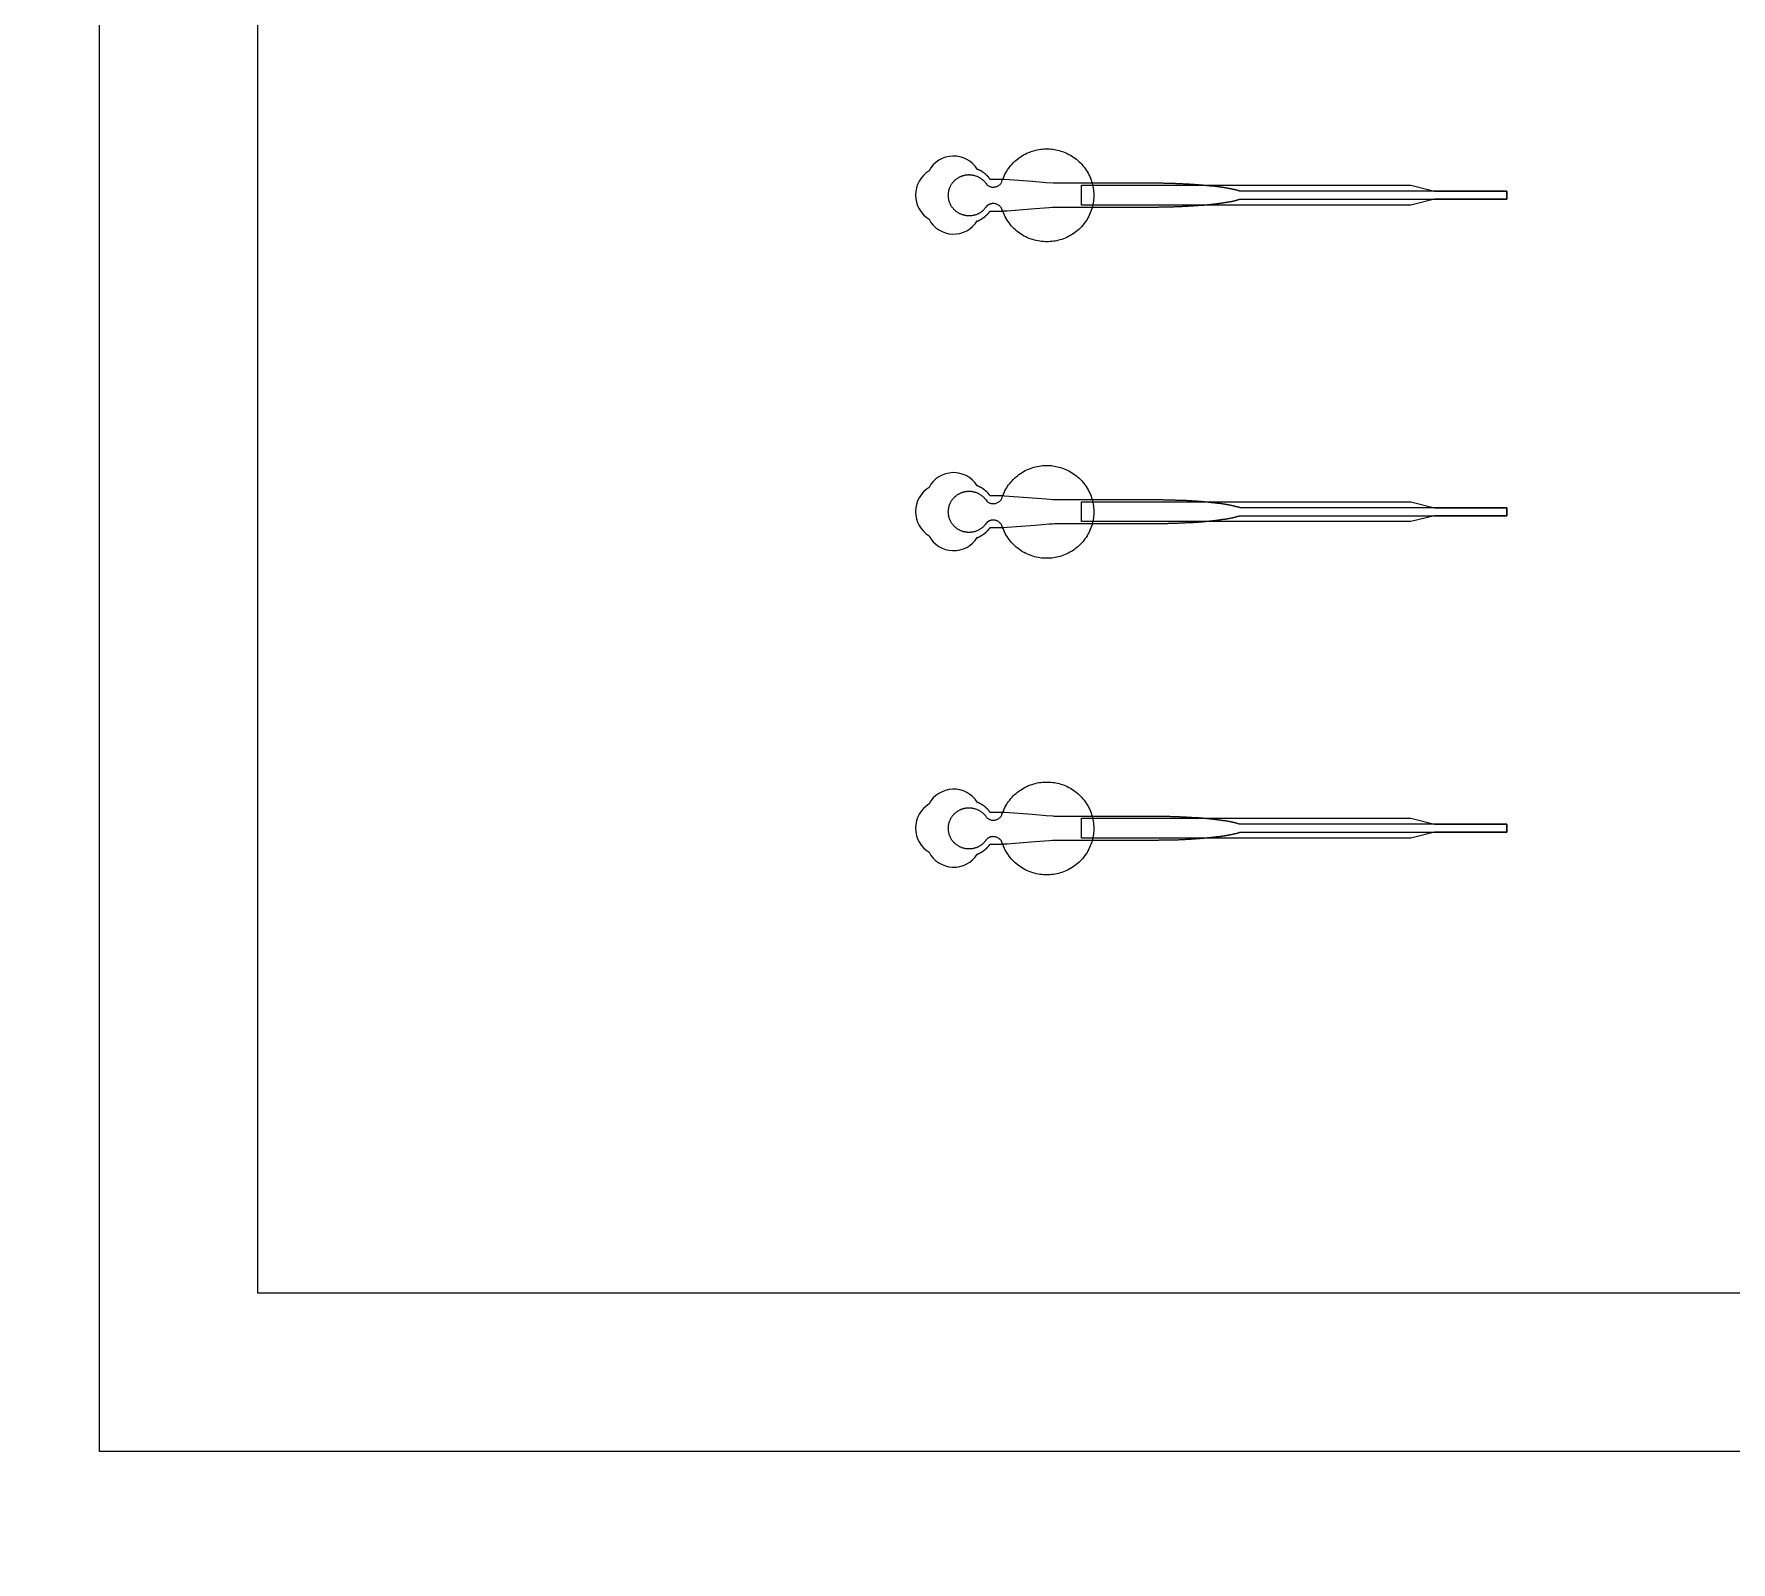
# Model space of a CAD drawing. Header units: inches. Extents: x -52997 to 52003, y -52254 to 52746.
# Drawn here: x -32963 to -22241, y -20643 to -10988 of the extents above; entities that cross this region are included whole.
import ezdxf

# ---------------------------------------------------------------- set-up
doc = ezdxf.new("R2010")
doc.units = ezdxf.units.IN
doc.header["$MEASUREMENT"] = 0
doc.layers.add('1', color=1, linetype='Continuous')
doc.layers.add('2', color=140, linetype='Continuous', lineweight=0)
doc.layers.add('3', color=90, linetype='Continuous', lineweight=0)

msp = doc.modelspace()

# ---------------------------------------------------------------- linework, layer by layer
at = {"layer": '1'}
for points in [[(-16283, -47486), (0, -47486), (16283, -47486, 5.999107)], [(-16250, -47286), (0, -47286), (16250, -47286, 5.986812)], [(-13686, -45486), (0, -45486), (13686, -45486, 6.794322)]]:
    msp.add_lwpolyline(points, format="xyb", close=True, dxfattribs=at)
msp.add_circle((-497, 246), 52500, dxfattribs=at)
for points in [[(-26946, -12079), (-26924, -12055), (-26892, -12061), (-26860, -12066), (-26847, -12095), (-26771, -12336), (-26519, -12298), (-26267, -12260), (-26267, -12008), (-26267, -11756), (-26519, -11718), (-26771, -11680), (-26847, -11921), (-26860, -11950), (-26891, -11955), (-26922, -11961), (-26944, -11939), (-26996, -11856), (-27090, -11882), (-27184, -11908), (-27186, -12006), (-27187, -12104), (-27093, -12132), (-26999, -12161), (-26946, -12079)], [(-26946, -14079), (-26924, -14055), (-26892, -14061), (-26860, -14066), (-26847, -14095), (-26771, -14336), (-26519, -14298), (-26267, -14260), (-26267, -14008), (-26267, -13756), (-26519, -13718), (-26771, -13680), (-26847, -13921), (-26860, -13950), (-26891, -13955), (-26922, -13961), (-26944, -13939), (-26996, -13856), (-27090, -13882), (-27184, -13908), (-27186, -14006), (-27187, -14104), (-27093, -14132), (-26999, -14161), (-26946, -14079)], [(-26946, -16079), (-26924, -16055), (-26892, -16061), (-26860, -16066), (-26847, -16095), (-26771, -16336), (-26519, -16298), (-26267, -16260), (-26267, -16008), (-26267, -15756), (-26519, -15718), (-26771, -15680), (-26847, -15921), (-26860, -15950), (-26891, -15955), (-26922, -15961), (-26944, -15939), (-26996, -15856), (-27090, -15882), (-27184, -15908), (-27186, -16006), (-27187, -16104), (-27093, -16132), (-26999, -16161), (-26946, -16079)]]:
    msp.add_rational_spline(points, [1, 0.884783429184, 1, 0.884783429184, 1, 0.758252289935, 1, 0.758252289935, 1, 0.758252289935, 1, 0.758252289935, 1, 0.888941908896, 1, 0.888941908896, 1, 0.79946124759, 1, 0.79946124759, 1, 0.79946124759, 1, 0.79946124759, 1], degree=2, knots=[0, 0, 0, 0.969535, 0.969535, 1.939069, 1.939069, 3.359405, 3.359405, 4.779741, 4.779741, 6.200078, 6.200078, 7.620414, 7.620414, 8.571947, 8.571947, 9.52348, 9.52348, 10.812277, 10.812277, 12.101074, 12.101074, 13.389871, 13.389871, 14.678668, 14.678668, 14.678668], dxfattribs=at)
at = {"layer": '2'}
for points in [[(-16283, -47486), (0, -47486), (16283, -47486, 5.999107)], [(-16250, -47286), (0, -47286), (16250, -47286, 5.986812)], [(-13686, -45486), (0, -45486), (13686, -45486, 6.794322)], [(-27003, -12170), (-27003, -12170), (-27002, -12170), (-27001, -12170), (-27000, -12169), (-26999, -12169), (-26999, -12169), (-26998, -12168), (-26997, -12168), (-26996, -12168), (-26995, -12167), (-26994, -12167), (-26993, -12166), (-26993, -12166), (-26992, -12166), (-26991, -12165), (-26990, -12165), (-26989, -12164), (-26988, -12164), (-26987, -12164), (-26987, -12163), (-26986, -12163), (-26985, -12162), (-26984, -12162), (-26983, -12161), (-26982, -12161), (-26981, -12160), (-26981, -12160), (-26980, -12159), (-26979, -12159), (-26978, -12158), (-26977, -12158), (-26976, -12157), (-26975, -12157), (-26975, -12156), (-26974, -12156), (-26973, -12155), (-26972, -12155), (-26971, -12154), (-26970, -12154), (-26970, -12153), (-26969, -12153), (-26968, -12152), (-26967, -12151), (-26966, -12151), (-26965, -12150), (-26965, -12150), (-26964, -12149), (-26963, -12149), (-26962, -12148), (-26961, -12147), (-26960, -12147), (-26960, -12146), (-26959, -12145), (-26958, -12145), (-26957, -12144), (-26956, -12144), (-26956, -12143), (-26955, -12142), (-26954, -12142), (-26953, -12141), (-26952, -12140), (-26952, -12140), (-26951, -12139), (-26950, -12138), (-26949, -12138), (-26949, -12137), (-26948, -12136), (-26947, -12136), (-26946, -12135), (-26946, -12134), (-26945, -12134), (-26944, -12133), (-26943, -12132), (-26943, -12131), (-26942, -12131), (-26941, -12130), (-26940, -12129), (-26940, -12129), (-26939, -12128), (-26938, -12127), (-26938, -12126), (-26937, -12126), (-26936, -12125), (-26936, -12124), (-26935, -12124), (-26934, -12123), (-26934, -12122), (-26933, -12121), (-26932, -12121), (-26932, -12120), (-26931, -12119), (-26930, -12118), (-26930, -12118), (-26929, -12117), (-26928, -12116), (-26928, -12115), (-26927, -12115), (-26927, -12114), (-26926, -12113), (-26925, -12112), (-26925, -12111), (-26924, -12111), (-26924, -12110), (-26923, -12109), (-26923, -12108), (-26922, -12108), (-26922, -12107), (-26878, -12107), (-26856, -12107), (-26845, -12107), (-26843, -12107), (-26841, -12107), (-26841, -12107), (-26841, -12107), (-26841, -12107), (-26841, -12107), (-26841, -12107), (-26841, -12107), (-26841, -12107), (-26840, -12107), (-26839, -12107), (-26836, -12106), (-26814, -12105), (-26637, -12091), (-26549, -12084), (-26527, -12083), (-26516, -12082), (-26515, -12082), (-26515, -12082), (-26515, -12082), (-26515, -12082), (-26515, -12082), (-26515, -12082), (-26254, -12082), (-26248, -12082), (-26235, -12082), (-26135, -12082), (-25934, -12082), (-25921, -12082), (-25915, -12082), (-25912, -12082), (-25910, -12082), (-25910, -12082), (-25910, -12082), (-25910, -12082), (-25910, -12082), (-25910, -12082), (-25909, -12082), (-25909, -12082), (-25904, -12082), (-25900, -12082), (-25895, -12082), (-25890, -12082), (-25886, -12082), (-25881, -12082), (-25877, -12082), (-25872, -12082), (-25867, -12082), (-25862, -12082), (-25858, -12082), (-25853, -12081), (-25848, -12081), (-25844, -12081), (-25839, -12081), (-25834, -12081), (-25829, -12081), (-25824, -12081), (-25820, -12081), (-25815, -12081), (-25810, -12081), (-25805, -12081), (-25800, -12081), (-25796, -12080), (-25791, -12080), (-25786, -12080), (-25781, -12080), (-25776, -12080), (-25772, -12080), (-25767, -12080), (-25762, -12080), (-25757, -12079), (-25752, -12079), (-25747, -12079), (-25743, -12079), (-25738, -12079), (-25733, -12079), (-25728, -12078), (-25723, -12078), (-25718, -12078), (-25714, -12078), (-25709, -12078), (-25704, -12077), (-25699, -12077), (-25694, -12077), (-25690, -12077), (-25685, -12076), (-25680, -12076), (-25675, -12076), (-25671, -12076), (-25666, -12075), (-25661, -12075), (-25656, -12075), (-25652, -12075), (-25647, -12074), (-25642, -12074), (-25638, -12074), (-25633, -12073), (-25628, -12073), (-25624, -12073), (-25619, -12072), (-25615, -12072), (-25610, -12072), (-25608, -12072), (-25605, -12071), (-25603, -12071), (-25601, -12071), (-25599, -12071), (-25596, -12071), (-25594, -12071), (-25592, -12070), (-25590, -12070), (-25587, -12070), (-25585, -12070), (-25583, -12070), (-25581, -12070), (-25578, -12069), (-25576, -12069), (-25574, -12069), (-25572, -12069), (-25570, -12069), (-25567, -12068), (-25565, -12068), (-25563, -12068), (-25561, -12068), (-25559, -12068), (-25557, -12067), (-25555, -12067), (-25552, -12067), (-25550, -12067), (-25548, -12067), (-25546, -12066), (-25544, -12066), (-25542, -12066), (-25540, -12066), (-25538, -12066), (-25535, -12065), (-25533, -12065), (-25531, -12065), (-25529, -12065), (-25527, -12065), (-25525, -12064), (-25523, -12064), (-25521, -12064), (-25519, -12064), (-25517, -12064), (-25515, -12063), (-25513, -12063), (-25511, -12063), (-25509, -12063), (-25507, -12062), (-25505, -12062), (-25503, -12062), (-25501, -12062), (-25499, -12062), (-25497, -12061), (-25495, -12061), (-25493, -12061), (-25491, -12061), (-25489, -12060), (-25487, -12060), (-25486, -12060), (-25484, -12060), (-25482, -12059), (-25480, -12059), (-25478, -12059), (-25476, -12059), (-25474, -12058), (-25473, -12058), (-25471, -12058), (-25469, -12058), (-25467, -12057), (-25465, -12057), (-25463, -12057), (-25462, -12057), (-25460, -12056), (-25458, -12056), (-25456, -12056), (-25455, -12056), (-25453, -12055), (-25451, -12055), (-25449, -12055), (-25448, -12055), (-25446, -12054), (-25444, -12054), (-25443, -12054), (-25441, -12054), (-25439, -12053), (-25438, -12053), (-25436, -12053), (-25434, -12053), (-25433, -12052), (-25431, -12052), (-25430, -12052), (-25428, -12052), (-25426, -12051), (-25425, -12051), (-25423, -12051), (-25422, -12050), (-25420, -12050), (-25419, -12050), (-25417, -12050), (-25416, -12049), (-25414, -12049), (-25413, -12049), (-25411, -12049), (-25410, -12048), (-25408, -12048), (-25407, -12048), (-25405, -12047), (-25404, -12047), (-25402, -12047), (-25401, -12047), (-25400, -12046), (-25398, -12046), (-25397, -12046), (-25395, -12046), (-25394, -12045), (-25393, -12045), (-25391, -12045), (-25390, -12044), (-25389, -12044), (-25388, -12044), (-25386, -12044), (-25385, -12043), (-25384, -12043), (-25382, -12043), (-25381, -12042), (-25380, -12042), (-25379, -12042), (-25377, -12042), (-25376, -12041), (-25375, -12041), (-25374, -12041), (-25373, -12040), (-25372, -12040), (-25370, -12040), (-25369, -12039), (-25368, -12039), (-25367, -12039), (-25366, -12039), (-25365, -12038), (-25364, -12038), (-25363, -12038), (-25362, -12037), (-25361, -12037), (-25360, -12037), (-25359, -12037), (-25358, -12036), (-25357, -12036), (-25356, -12036), (-25355, -12035), (-25354, -12035), (-25353, -12035), (-25352, -12034), (-25351, -12034), (-25350, -12034), (-25349, -12034), (-25348, -12033), (-25347, -12033), (-25346, -12033), (-25345, -12032), (-25344, -12032), (-23658, -12032), (-23658, -11982), (-25344, -11982), (-25344, -11982), (-25345, -11981), (-25346, -11981), (-25347, -11981), (-25348, -11981), (-25349, -11980), (-25349, -11980), (-25350, -11980), (-25351, -11979), (-25352, -11979), (-25353, -11979), (-25354, -11978), (-25355, -11978), (-25356, -11978), (-25357, -11978), (-25358, -11977), (-25359, -11977), (-25360, -11977), (-25361, -11976), (-25362, -11976), (-25363, -11976), (-25365, -11975), (-25366, -11975), (-25367, -11975), (-25368, -11975), (-25369, -11974), (-25370, -11974), (-25371, -11974), (-25372, -11973), (-25374, -11973), (-25375, -11973), (-25376, -11973), (-25377, -11972), (-25378, -11972), (-25380, -11972), (-25381, -11971), (-25382, -11971), (-25383, -11971), (-25385, -11971), (-25386, -11970), (-25387, -11970), (-25388, -11970), (-25390, -11969), (-25391, -11969), (-25392, -11969), (-25394, -11969), (-25395, -11968), (-25396, -11968), (-25398, -11968), (-25399, -11967), (-25401, -11967), (-25402, -11967), (-25403, -11967), (-25405, -11966), (-25406, -11966), (-25408, -11966), (-25409, -11965), (-25411, -11965), (-25412, -11965), (-25414, -11965), (-25415, -11964), (-25417, -11964), (-25418, -11964), (-25420, -11963), (-25421, -11963), (-25423, -11963), (-25424, -11963), (-25426, -11962), (-25428, -11962), (-25429, -11962), (-25431, -11962), (-25432, -11961), (-25434, -11961), (-25436, -11961), (-25437, -11961), (-25439, -11960), (-25441, -11960), (-25442, -11960), (-25444, -11960), (-25446, -11959), (-25447, -11959), (-25449, -11959), (-25451, -11958), (-25453, -11958), (-25454, -11958), (-25456, -11958), (-25458, -11957), (-25460, -11957), (-25461, -11957), (-25463, -11957), (-25465, -11956), (-25467, -11956), (-25468, -11956), (-25470, -11956), (-25472, -11955), (-25474, -11955), (-25476, -11955), (-25478, -11955), (-25480, -11955), (-25481, -11954), (-25483, -11954), (-25485, -11954), (-25487, -11954), (-25489, -11953), (-25491, -11953), (-25493, -11953), (-25495, -11953), (-25497, -11952), (-25499, -11952), (-25501, -11952), (-25503, -11952), (-25505, -11951), (-25507, -11951), (-25508, -11951), (-25510, -11951), (-25512, -11951), (-25514, -11950), (-25517, -11950), (-25519, -11950), (-25521, -11950), (-25523, -11950), (-25525, -11949), (-25527, -11949), (-25529, -11949), (-25531, -11949), (-25533, -11948), (-25535, -11948), (-25537, -11948), (-25539, -11948), (-25541, -11948), (-25543, -11947), (-25545, -11947), (-25548, -11947), (-25550, -11947), (-25552, -11947), (-25554, -11946), (-25556, -11946), (-25558, -11946), (-25560, -11946), (-25563, -11946), (-25565, -11945), (-25567, -11945), (-25569, -11945), (-25571, -11945), (-25574, -11945), (-25576, -11945), (-25578, -11944), (-25580, -11944), (-25582, -11944), (-25585, -11944), (-25587, -11944), (-25589, -11943), (-25591, -11943), (-25594, -11943), (-25596, -11943), (-25598, -11943), (-25600, -11943), (-25603, -11942), (-25605, -11942), (-25607, -11942), (-25612, -11942), (-25616, -11941), (-25621, -11941), (-25625, -11941), (-25630, -11940), (-25635, -11940), (-25639, -11940), (-25644, -11940), (-25649, -11939), (-25653, -11939), (-25658, -11939), (-25663, -11938), (-25667, -11938), (-25672, -11938), (-25677, -11938), (-25682, -11937), (-25686, -11937), (-25691, -11937), (-25696, -11937), (-25701, -11937), (-25705, -11936), (-25710, -11936), (-25715, -11936), (-25720, -11936), (-25725, -11935), (-25729, -11935), (-25734, -11935), (-25739, -11935), (-25744, -11935), (-25749, -11935), (-25753, -11934), (-25758, -11934), (-25763, -11934), (-25768, -11934), (-25773, -11934), (-25777, -11934), (-25782, -11934), (-25787, -11933), (-25792, -11933), (-25797, -11933), (-25801, -11933), (-25806, -11933), (-25811, -11933), (-25816, -11933), (-25821, -11933), (-25825, -11933), (-25830, -11932), (-25835, -11932), (-25840, -11932), (-25844, -11932), (-25849, -11932), (-25854, -11932), (-25858, -11932), (-25863, -11932), (-25868, -11932), (-25872, -11932), (-25877, -11932), (-25882, -11932), (-25886, -11932), (-25891, -11932), (-25895, -11932), (-25898, -11932), (-25898, -11932), (-25899, -11932), (-25899, -11932), (-25899, -11932), (-25901, -11932), (-25907, -11932), (-25920, -11932), (-25971, -11932), (-26175, -11932), (-26226, -11932), (-26251, -11932), (-26257, -11932), (-26259, -11932), (-26515, -11932), (-26515, -11932), (-26515, -11932), (-26515, -11932), (-26515, -11932), (-26515, -11932), (-26516, -11932), (-26517, -11932), (-26523, -11931), (-26567, -11928), (-26655, -11921), (-26832, -11908), (-26837, -11907), (-26840, -11907), (-26841, -11907), (-26841, -11907), (-26841, -11907), (-26841, -11907), (-26841, -11907), (-26841, -11907), (-26841, -11907), (-26841, -11907), (-26842, -11907), (-26844, -11907), (-26850, -11907), (-26861, -11907), (-26882, -11907), (-26904, -11907), (-26915, -11907), (-26921, -11907), (-26921, -11907), (-26921, -11907), (-26922, -11907), (-26922, -11907), (-26922, -11907), (-26922, -11907), (-26922, -11907), (-26922, -11906), (-26923, -11905), (-26924, -11904), (-26924, -11903), (-26925, -11902), (-26926, -11901), (-26927, -11900), (-26928, -11898), (-26929, -11897), (-26930, -11896), (-26931, -11895), (-26931, -11894), (-26932, -11893), (-26933, -11892), (-26934, -11891), (-26935, -11890), (-26936, -11889), (-26937, -11887), (-26938, -11886), (-26939, -11885), (-26940, -11884), (-26941, -11883), (-26942, -11882), (-26944, -11881), (-26945, -11880), (-26946, -11879), (-26947, -11878), (-26948, -11877), (-26949, -11876), (-26950, -11875), (-26951, -11874), (-26953, -11873), (-26954, -11872), (-26955, -11871), (-26956, -11870), (-26957, -11869), (-26959, -11868), (-26960, -11867), (-26961, -11866), (-26962, -11865), (-26964, -11864), (-26965, -11864), (-26966, -11863), (-26967, -11862), (-26969, -11861), (-26970, -11860), (-26971, -11859), (-26973, -11858), (-26974, -11858), (-26975, -11857), (-26977, -11856), (-26978, -11855), (-26979, -11854), (-26981, -11854), (-26982, -11853), (-26983, -11852), (-26985, -11851), (-26986, -11851), (-26988, -11850), (-26989, -11849), (-26990, -11849), (-26992, -11848), (-26993, -11847), (-26995, -11847), (-26996, -11846), (-26998, -11845), (-26999, -11845), (-27000, -11844), (-27002, -11844), (-27003, -11843, 0.576044), (-27308, -11853, 0.560065), (-27308, -12159, 0.578435)], [(-27003, -14170), (-27003, -14170), (-27002, -14170), (-27001, -14170), (-27000, -14169), (-26999, -14169), (-26999, -14169), (-26998, -14168), (-26997, -14168), (-26996, -14168), (-26995, -14167), (-26994, -14167), (-26993, -14166), (-26993, -14166), (-26992, -14166), (-26991, -14165), (-26990, -14165), (-26989, -14164), (-26988, -14164), (-26987, -14164), (-26987, -14163), (-26986, -14163), (-26985, -14162), (-26984, -14162), (-26983, -14161), (-26982, -14161), (-26981, -14160), (-26981, -14160), (-26980, -14159), (-26979, -14159), (-26978, -14158), (-26977, -14158), (-26976, -14157), (-26975, -14157), (-26975, -14156), (-26974, -14156), (-26973, -14155), (-26972, -14155), (-26971, -14154), (-26970, -14154), (-26970, -14153), (-26969, -14153), (-26968, -14152), (-26967, -14151), (-26966, -14151), (-26965, -14150), (-26965, -14150), (-26964, -14149), (-26963, -14149), (-26962, -14148), (-26961, -14147), (-26960, -14147), (-26960, -14146), (-26959, -14145), (-26958, -14145), (-26957, -14144), (-26956, -14144), (-26956, -14143), (-26955, -14142), (-26954, -14142), (-26953, -14141), (-26952, -14140), (-26952, -14140), (-26951, -14139), (-26950, -14138), (-26949, -14138), (-26949, -14137), (-26948, -14136), (-26947, -14136), (-26946, -14135), (-26946, -14134), (-26945, -14134), (-26944, -14133), (-26943, -14132), (-26943, -14131), (-26942, -14131), (-26941, -14130), (-26940, -14129), (-26940, -14129), (-26939, -14128), (-26938, -14127), (-26938, -14126), (-26937, -14126), (-26936, -14125), (-26936, -14124), (-26935, -14124), (-26934, -14123), (-26934, -14122), (-26933, -14121), (-26932, -14121), (-26932, -14120), (-26931, -14119), (-26930, -14118), (-26930, -14118), (-26929, -14117), (-26928, -14116), (-26928, -14115), (-26927, -14115), (-26927, -14114), (-26926, -14113), (-26925, -14112), (-26925, -14111), (-26924, -14111), (-26924, -14110), (-26923, -14109), (-26923, -14108), (-26922, -14108), (-26922, -14107), (-26878, -14107), (-26856, -14107), (-26845, -14107), (-26843, -14107), (-26841, -14107), (-26841, -14107), (-26841, -14107), (-26841, -14107), (-26841, -14107), (-26841, -14107), (-26841, -14107), (-26841, -14107), (-26840, -14107), (-26839, -14107), (-26836, -14106), (-26814, -14105), (-26637, -14091), (-26549, -14084), (-26527, -14083), (-26516, -14082), (-26515, -14082), (-26515, -14082), (-26515, -14082), (-26515, -14082), (-26515, -14082), (-26515, -14082), (-26254, -14082), (-26248, -14082), (-26235, -14082), (-26135, -14082), (-25934, -14082), (-25921, -14082), (-25915, -14082), (-25912, -14082), (-25910, -14082), (-25910, -14082), (-25910, -14082), (-25910, -14082), (-25910, -14082), (-25910, -14082), (-25909, -14082), (-25909, -14082), (-25904, -14082), (-25900, -14082), (-25895, -14082), (-25890, -14082), (-25886, -14082), (-25881, -14082), (-25877, -14082), (-25872, -14082), (-25867, -14082), (-25862, -14082), (-25858, -14082), (-25853, -14081), (-25848, -14081), (-25844, -14081), (-25839, -14081), (-25834, -14081), (-25829, -14081), (-25824, -14081), (-25820, -14081), (-25815, -14081), (-25810, -14081), (-25805, -14081), (-25800, -14081), (-25796, -14080), (-25791, -14080), (-25786, -14080), (-25781, -14080), (-25776, -14080), (-25772, -14080), (-25767, -14080), (-25762, -14080), (-25757, -14079), (-25752, -14079), (-25747, -14079), (-25743, -14079), (-25738, -14079), (-25733, -14079), (-25728, -14078), (-25723, -14078), (-25718, -14078), (-25714, -14078), (-25709, -14078), (-25704, -14077), (-25699, -14077), (-25694, -14077), (-25690, -14077), (-25685, -14076), (-25680, -14076), (-25675, -14076), (-25671, -14076), (-25666, -14075), (-25661, -14075), (-25656, -14075), (-25652, -14075), (-25647, -14074), (-25642, -14074), (-25638, -14074), (-25633, -14073), (-25628, -14073), (-25624, -14073), (-25619, -14072), (-25615, -14072), (-25610, -14072), (-25608, -14072), (-25605, -14071), (-25603, -14071), (-25601, -14071), (-25599, -14071), (-25596, -14071), (-25594, -14071), (-25592, -14070), (-25590, -14070), (-25587, -14070), (-25585, -14070), (-25583, -14070), (-25581, -14070), (-25578, -14069), (-25576, -14069), (-25574, -14069), (-25572, -14069), (-25570, -14069), (-25567, -14068), (-25565, -14068), (-25563, -14068), (-25561, -14068), (-25559, -14068), (-25557, -14067), (-25555, -14067), (-25552, -14067), (-25550, -14067), (-25548, -14067), (-25546, -14066), (-25544, -14066), (-25542, -14066), (-25540, -14066), (-25538, -14066), (-25535, -14065), (-25533, -14065), (-25531, -14065), (-25529, -14065), (-25527, -14065), (-25525, -14064), (-25523, -14064), (-25521, -14064), (-25519, -14064), (-25517, -14064), (-25515, -14063), (-25513, -14063), (-25511, -14063), (-25509, -14063), (-25507, -14062), (-25505, -14062), (-25503, -14062), (-25501, -14062), (-25499, -14062), (-25497, -14061), (-25495, -14061), (-25493, -14061), (-25491, -14061), (-25489, -14060), (-25487, -14060), (-25486, -14060), (-25484, -14060), (-25482, -14059), (-25480, -14059), (-25478, -14059), (-25476, -14059), (-25474, -14058), (-25473, -14058), (-25471, -14058), (-25469, -14058), (-25467, -14057), (-25465, -14057), (-25463, -14057), (-25462, -14057), (-25460, -14056), (-25458, -14056), (-25456, -14056), (-25455, -14056), (-25453, -14055), (-25451, -14055), (-25449, -14055), (-25448, -14055), (-25446, -14054), (-25444, -14054), (-25443, -14054), (-25441, -14054), (-25439, -14053), (-25438, -14053), (-25436, -14053), (-25434, -14053), (-25433, -14052), (-25431, -14052), (-25430, -14052), (-25428, -14052), (-25426, -14051), (-25425, -14051), (-25423, -14051), (-25422, -14050), (-25420, -14050), (-25419, -14050), (-25417, -14050), (-25416, -14049), (-25414, -14049), (-25413, -14049), (-25411, -14049), (-25410, -14048), (-25408, -14048), (-25407, -14048), (-25405, -14047), (-25404, -14047), (-25402, -14047), (-25401, -14047), (-25400, -14046), (-25398, -14046), (-25397, -14046), (-25395, -14046), (-25394, -14045), (-25393, -14045), (-25391, -14045), (-25390, -14044), (-25389, -14044), (-25388, -14044), (-25386, -14044), (-25385, -14043), (-25384, -14043), (-25382, -14043), (-25381, -14042), (-25380, -14042), (-25379, -14042), (-25377, -14042), (-25376, -14041), (-25375, -14041), (-25374, -14041), (-25373, -14040), (-25372, -14040), (-25370, -14040), (-25369, -14039), (-25368, -14039), (-25367, -14039), (-25366, -14039), (-25365, -14038), (-25364, -14038), (-25363, -14038), (-25362, -14037), (-25361, -14037), (-25360, -14037), (-25359, -14037), (-25358, -14036), (-25357, -14036), (-25356, -14036), (-25355, -14035), (-25354, -14035), (-25353, -14035), (-25352, -14034), (-25351, -14034), (-25350, -14034), (-25349, -14034), (-25348, -14033), (-25347, -14033), (-25346, -14033), (-25345, -14032), (-25344, -14032), (-23658, -14032), (-23658, -13982), (-25344, -13982), (-25344, -13982), (-25345, -13981), (-25346, -13981), (-25347, -13981), (-25348, -13981), (-25349, -13980), (-25349, -13980), (-25350, -13980), (-25351, -13979), (-25352, -13979), (-25353, -13979), (-25354, -13978), (-25355, -13978), (-25356, -13978), (-25357, -13978), (-25358, -13977), (-25359, -13977), (-25360, -13977), (-25361, -13976), (-25362, -13976), (-25363, -13976), (-25365, -13975), (-25366, -13975), (-25367, -13975), (-25368, -13975), (-25369, -13974), (-25370, -13974), (-25371, -13974), (-25372, -13973), (-25374, -13973), (-25375, -13973), (-25376, -13973), (-25377, -13972), (-25378, -13972), (-25380, -13972), (-25381, -13971), (-25382, -13971), (-25383, -13971), (-25385, -13971), (-25386, -13970), (-25387, -13970), (-25388, -13970), (-25390, -13969), (-25391, -13969), (-25392, -13969), (-25394, -13969), (-25395, -13968), (-25396, -13968), (-25398, -13968), (-25399, -13967), (-25401, -13967), (-25402, -13967), (-25403, -13967), (-25405, -13966), (-25406, -13966), (-25408, -13966), (-25409, -13965), (-25411, -13965), (-25412, -13965), (-25414, -13965), (-25415, -13964), (-25417, -13964), (-25418, -13964), (-25420, -13963), (-25421, -13963), (-25423, -13963), (-25424, -13963), (-25426, -13962), (-25428, -13962), (-25429, -13962), (-25431, -13962), (-25432, -13961), (-25434, -13961), (-25436, -13961), (-25437, -13961), (-25439, -13960), (-25441, -13960), (-25442, -13960), (-25444, -13960), (-25446, -13959), (-25447, -13959), (-25449, -13959), (-25451, -13958), (-25453, -13958), (-25454, -13958), (-25456, -13958), (-25458, -13957), (-25460, -13957), (-25461, -13957), (-25463, -13957), (-25465, -13956), (-25467, -13956), (-25468, -13956), (-25470, -13956), (-25472, -13955), (-25474, -13955), (-25476, -13955), (-25478, -13955), (-25480, -13955), (-25481, -13954), (-25483, -13954), (-25485, -13954), (-25487, -13954), (-25489, -13953), (-25491, -13953), (-25493, -13953), (-25495, -13953), (-25497, -13952), (-25499, -13952), (-25501, -13952), (-25503, -13952), (-25505, -13951), (-25507, -13951), (-25508, -13951), (-25510, -13951), (-25512, -13951), (-25514, -13950), (-25517, -13950), (-25519, -13950), (-25521, -13950), (-25523, -13950), (-25525, -13949), (-25527, -13949), (-25529, -13949), (-25531, -13949), (-25533, -13948), (-25535, -13948), (-25537, -13948), (-25539, -13948), (-25541, -13948), (-25543, -13947), (-25545, -13947), (-25548, -13947), (-25550, -13947), (-25552, -13947), (-25554, -13946), (-25556, -13946), (-25558, -13946), (-25560, -13946), (-25563, -13946), (-25565, -13945), (-25567, -13945), (-25569, -13945), (-25571, -13945), (-25574, -13945), (-25576, -13945), (-25578, -13944), (-25580, -13944), (-25582, -13944), (-25585, -13944), (-25587, -13944), (-25589, -13943), (-25591, -13943), (-25594, -13943), (-25596, -13943), (-25598, -13943), (-25600, -13943), (-25603, -13942), (-25605, -13942), (-25607, -13942), (-25612, -13942), (-25616, -13941), (-25621, -13941), (-25625, -13941), (-25630, -13940), (-25635, -13940), (-25639, -13940), (-25644, -13940), (-25649, -13939), (-25653, -13939), (-25658, -13939), (-25663, -13938), (-25667, -13938), (-25672, -13938), (-25677, -13938), (-25682, -13937), (-25686, -13937), (-25691, -13937), (-25696, -13937), (-25701, -13937), (-25705, -13936), (-25710, -13936), (-25715, -13936), (-25720, -13936), (-25725, -13935), (-25729, -13935), (-25734, -13935), (-25739, -13935), (-25744, -13935), (-25749, -13935), (-25753, -13934), (-25758, -13934), (-25763, -13934), (-25768, -13934), (-25773, -13934), (-25777, -13934), (-25782, -13934), (-25787, -13933), (-25792, -13933), (-25797, -13933), (-25801, -13933), (-25806, -13933), (-25811, -13933), (-25816, -13933), (-25821, -13933), (-25825, -13933), (-25830, -13932), (-25835, -13932), (-25840, -13932), (-25844, -13932), (-25849, -13932), (-25854, -13932), (-25858, -13932), (-25863, -13932), (-25868, -13932), (-25872, -13932), (-25877, -13932), (-25882, -13932), (-25886, -13932), (-25891, -13932), (-25895, -13932), (-25898, -13932), (-25898, -13932), (-25899, -13932), (-25899, -13932), (-25899, -13932), (-25901, -13932), (-25907, -13932), (-25920, -13932), (-25971, -13932), (-26175, -13932), (-26226, -13932), (-26251, -13932), (-26257, -13932), (-26259, -13932), (-26515, -13932), (-26515, -13932), (-26515, -13932), (-26515, -13932), (-26515, -13932), (-26515, -13932), (-26516, -13932), (-26517, -13932), (-26523, -13931), (-26567, -13928), (-26655, -13921), (-26832, -13908), (-26837, -13907), (-26840, -13907), (-26841, -13907), (-26841, -13907), (-26841, -13907), (-26841, -13907), (-26841, -13907), (-26841, -13907), (-26841, -13907), (-26841, -13907), (-26842, -13907), (-26844, -13907), (-26850, -13907), (-26861, -13907), (-26882, -13907), (-26904, -13907), (-26915, -13907), (-26921, -13907), (-26921, -13907), (-26921, -13907), (-26922, -13907), (-26922, -13907), (-26922, -13907), (-26922, -13907), (-26922, -13907), (-26922, -13906), (-26923, -13905), (-26924, -13904), (-26924, -13903), (-26925, -13902), (-26926, -13901), (-26927, -13900), (-26928, -13898), (-26929, -13897), (-26930, -13896), (-26931, -13895), (-26931, -13894), (-26932, -13893), (-26933, -13892), (-26934, -13891), (-26935, -13890), (-26936, -13889), (-26937, -13887), (-26938, -13886), (-26939, -13885), (-26940, -13884), (-26941, -13883), (-26942, -13882), (-26944, -13881), (-26945, -13880), (-26946, -13879), (-26947, -13878), (-26948, -13877), (-26949, -13876), (-26950, -13875), (-26951, -13874), (-26953, -13873), (-26954, -13872), (-26955, -13871), (-26956, -13870), (-26957, -13869), (-26959, -13868), (-26960, -13867), (-26961, -13866), (-26962, -13865), (-26964, -13864), (-26965, -13864), (-26966, -13863), (-26967, -13862), (-26969, -13861), (-26970, -13860), (-26971, -13859), (-26973, -13858), (-26974, -13858), (-26975, -13857), (-26977, -13856), (-26978, -13855), (-26979, -13854), (-26981, -13854), (-26982, -13853), (-26983, -13852), (-26985, -13851), (-26986, -13851), (-26988, -13850), (-26989, -13849), (-26990, -13849), (-26992, -13848), (-26993, -13847), (-26995, -13847), (-26996, -13846), (-26998, -13845), (-26999, -13845), (-27000, -13844), (-27002, -13844), (-27003, -13843, 0.576044), (-27308, -13853, 0.560065), (-27308, -14159, 0.578435)], [(-27003, -16170), (-27003, -16170), (-27002, -16170), (-27001, -16170), (-27000, -16169), (-26999, -16169), (-26999, -16169), (-26998, -16168), (-26997, -16168), (-26996, -16168), (-26995, -16167), (-26994, -16167), (-26993, -16166), (-26993, -16166), (-26992, -16166), (-26991, -16165), (-26990, -16165), (-26989, -16164), (-26988, -16164), (-26987, -16164), (-26987, -16163), (-26986, -16163), (-26985, -16162), (-26984, -16162), (-26983, -16161), (-26982, -16161), (-26981, -16160), (-26981, -16160), (-26980, -16159), (-26979, -16159), (-26978, -16158), (-26977, -16158), (-26976, -16157), (-26975, -16157), (-26975, -16156), (-26974, -16156), (-26973, -16155), (-26972, -16155), (-26971, -16154), (-26970, -16154), (-26970, -16153), (-26969, -16153), (-26968, -16152), (-26967, -16151), (-26966, -16151), (-26965, -16150), (-26965, -16150), (-26964, -16149), (-26963, -16149), (-26962, -16148), (-26961, -16147), (-26960, -16147), (-26960, -16146), (-26959, -16145), (-26958, -16145), (-26957, -16144), (-26956, -16144), (-26956, -16143), (-26955, -16142), (-26954, -16142), (-26953, -16141), (-26952, -16140), (-26952, -16140), (-26951, -16139), (-26950, -16138), (-26949, -16138), (-26949, -16137), (-26948, -16136), (-26947, -16136), (-26946, -16135), (-26946, -16134), (-26945, -16134), (-26944, -16133), (-26943, -16132), (-26943, -16131), (-26942, -16131), (-26941, -16130), (-26940, -16129), (-26940, -16129), (-26939, -16128), (-26938, -16127), (-26938, -16126), (-26937, -16126), (-26936, -16125), (-26936, -16124), (-26935, -16124), (-26934, -16123), (-26934, -16122), (-26933, -16121), (-26932, -16121), (-26932, -16120), (-26931, -16119), (-26930, -16118), (-26930, -16118), (-26929, -16117), (-26928, -16116), (-26928, -16115), (-26927, -16115), (-26927, -16114), (-26926, -16113), (-26925, -16112), (-26925, -16111), (-26924, -16111), (-26924, -16110), (-26923, -16109), (-26923, -16108), (-26922, -16108), (-26922, -16107), (-26878, -16107), (-26856, -16107), (-26845, -16107), (-26843, -16107), (-26841, -16107), (-26841, -16107), (-26841, -16107), (-26841, -16107), (-26841, -16107), (-26841, -16107), (-26841, -16107), (-26841, -16107), (-26840, -16107), (-26839, -16107), (-26836, -16106), (-26814, -16105), (-26637, -16091), (-26549, -16084), (-26527, -16083), (-26516, -16082), (-26515, -16082), (-26515, -16082), (-26515, -16082), (-26515, -16082), (-26515, -16082), (-26515, -16082), (-26254, -16082), (-26248, -16082), (-26235, -16082), (-26135, -16082), (-25934, -16082), (-25921, -16082), (-25915, -16082), (-25912, -16082), (-25910, -16082), (-25910, -16082), (-25910, -16082), (-25910, -16082), (-25910, -16082), (-25910, -16082), (-25909, -16082), (-25909, -16082), (-25904, -16082), (-25900, -16082), (-25895, -16082), (-25890, -16082), (-25886, -16082), (-25881, -16082), (-25877, -16082), (-25872, -16082), (-25867, -16082), (-25862, -16082), (-25858, -16082), (-25853, -16081), (-25848, -16081), (-25844, -16081), (-25839, -16081), (-25834, -16081), (-25829, -16081), (-25824, -16081), (-25820, -16081), (-25815, -16081), (-25810, -16081), (-25805, -16081), (-25800, -16081), (-25796, -16080), (-25791, -16080), (-25786, -16080), (-25781, -16080), (-25776, -16080), (-25772, -16080), (-25767, -16080), (-25762, -16080), (-25757, -16079), (-25752, -16079), (-25747, -16079), (-25743, -16079), (-25738, -16079), (-25733, -16079), (-25728, -16078), (-25723, -16078), (-25718, -16078), (-25714, -16078), (-25709, -16078), (-25704, -16077), (-25699, -16077), (-25694, -16077), (-25690, -16077), (-25685, -16076), (-25680, -16076), (-25675, -16076), (-25671, -16076), (-25666, -16075), (-25661, -16075), (-25656, -16075), (-25652, -16075), (-25647, -16074), (-25642, -16074), (-25638, -16074), (-25633, -16073), (-25628, -16073), (-25624, -16073), (-25619, -16072), (-25615, -16072), (-25610, -16072), (-25608, -16072), (-25605, -16071), (-25603, -16071), (-25601, -16071), (-25599, -16071), (-25596, -16071), (-25594, -16071), (-25592, -16070), (-25590, -16070), (-25587, -16070), (-25585, -16070), (-25583, -16070), (-25581, -16070), (-25578, -16069), (-25576, -16069), (-25574, -16069), (-25572, -16069), (-25570, -16069), (-25567, -16068), (-25565, -16068), (-25563, -16068), (-25561, -16068), (-25559, -16068), (-25557, -16067), (-25555, -16067), (-25552, -16067), (-25550, -16067), (-25548, -16067), (-25546, -16066), (-25544, -16066), (-25542, -16066), (-25540, -16066), (-25538, -16066), (-25535, -16065), (-25533, -16065), (-25531, -16065), (-25529, -16065), (-25527, -16065), (-25525, -16064), (-25523, -16064), (-25521, -16064), (-25519, -16064), (-25517, -16064), (-25515, -16063), (-25513, -16063), (-25511, -16063), (-25509, -16063), (-25507, -16062), (-25505, -16062), (-25503, -16062), (-25501, -16062), (-25499, -16062), (-25497, -16061), (-25495, -16061), (-25493, -16061), (-25491, -16061), (-25489, -16060), (-25487, -16060), (-25486, -16060), (-25484, -16060), (-25482, -16059), (-25480, -16059), (-25478, -16059), (-25476, -16059), (-25474, -16058), (-25473, -16058), (-25471, -16058), (-25469, -16058), (-25467, -16057), (-25465, -16057), (-25463, -16057), (-25462, -16057), (-25460, -16056), (-25458, -16056), (-25456, -16056), (-25455, -16056), (-25453, -16055), (-25451, -16055), (-25449, -16055), (-25448, -16055), (-25446, -16054), (-25444, -16054), (-25443, -16054), (-25441, -16054), (-25439, -16053), (-25438, -16053), (-25436, -16053), (-25434, -16053), (-25433, -16052), (-25431, -16052), (-25430, -16052), (-25428, -16052), (-25426, -16051), (-25425, -16051), (-25423, -16051), (-25422, -16050), (-25420, -16050), (-25419, -16050), (-25417, -16050), (-25416, -16049), (-25414, -16049), (-25413, -16049), (-25411, -16049), (-25410, -16048), (-25408, -16048), (-25407, -16048), (-25405, -16047), (-25404, -16047), (-25402, -16047), (-25401, -16047), (-25400, -16046), (-25398, -16046), (-25397, -16046), (-25395, -16046), (-25394, -16045), (-25393, -16045), (-25391, -16045), (-25390, -16044), (-25389, -16044), (-25388, -16044), (-25386, -16044), (-25385, -16043), (-25384, -16043), (-25382, -16043), (-25381, -16042), (-25380, -16042), (-25379, -16042), (-25377, -16042), (-25376, -16041), (-25375, -16041), (-25374, -16041), (-25373, -16040), (-25372, -16040), (-25370, -16040), (-25369, -16039), (-25368, -16039), (-25367, -16039), (-25366, -16039), (-25365, -16038), (-25364, -16038), (-25363, -16038), (-25362, -16037), (-25361, -16037), (-25360, -16037), (-25359, -16037), (-25358, -16036), (-25357, -16036), (-25356, -16036), (-25355, -16035), (-25354, -16035), (-25353, -16035), (-25352, -16034), (-25351, -16034), (-25350, -16034), (-25349, -16034), (-25348, -16033), (-25347, -16033), (-25346, -16033), (-25345, -16032), (-25344, -16032), (-23658, -16032), (-23658, -15982), (-25344, -15982), (-25344, -15982), (-25345, -15981), (-25346, -15981), (-25347, -15981), (-25348, -15981), (-25349, -15980), (-25349, -15980), (-25350, -15980), (-25351, -15979), (-25352, -15979), (-25353, -15979), (-25354, -15978), (-25355, -15978), (-25356, -15978), (-25357, -15978), (-25358, -15977), (-25359, -15977), (-25360, -15977), (-25361, -15976), (-25362, -15976), (-25363, -15976), (-25365, -15975), (-25366, -15975), (-25367, -15975), (-25368, -15975), (-25369, -15974), (-25370, -15974), (-25371, -15974), (-25372, -15973), (-25374, -15973), (-25375, -15973), (-25376, -15973), (-25377, -15972), (-25378, -15972), (-25380, -15972), (-25381, -15971), (-25382, -15971), (-25383, -15971), (-25385, -15971), (-25386, -15970), (-25387, -15970), (-25388, -15970), (-25390, -15969), (-25391, -15969), (-25392, -15969), (-25394, -15969), (-25395, -15968), (-25396, -15968), (-25398, -15968), (-25399, -15967), (-25401, -15967), (-25402, -15967), (-25403, -15967), (-25405, -15966), (-25406, -15966), (-25408, -15966), (-25409, -15965), (-25411, -15965), (-25412, -15965), (-25414, -15965), (-25415, -15964), (-25417, -15964), (-25418, -15964), (-25420, -15963), (-25421, -15963), (-25423, -15963), (-25424, -15963), (-25426, -15962), (-25428, -15962), (-25429, -15962), (-25431, -15962), (-25432, -15961), (-25434, -15961), (-25436, -15961), (-25437, -15961), (-25439, -15960), (-25441, -15960), (-25442, -15960), (-25444, -15960), (-25446, -15959), (-25447, -15959), (-25449, -15959), (-25451, -15958), (-25453, -15958), (-25454, -15958), (-25456, -15958), (-25458, -15957), (-25460, -15957), (-25461, -15957), (-25463, -15957), (-25465, -15956), (-25467, -15956), (-25468, -15956), (-25470, -15956), (-25472, -15955), (-25474, -15955), (-25476, -15955), (-25478, -15955), (-25480, -15955), (-25481, -15954), (-25483, -15954), (-25485, -15954), (-25487, -15954), (-25489, -15953), (-25491, -15953), (-25493, -15953), (-25495, -15953), (-25497, -15952), (-25499, -15952), (-25501, -15952), (-25503, -15952), (-25505, -15951), (-25507, -15951), (-25508, -15951), (-25510, -15951), (-25512, -15951), (-25514, -15950), (-25517, -15950), (-25519, -15950), (-25521, -15950), (-25523, -15950), (-25525, -15949), (-25527, -15949), (-25529, -15949), (-25531, -15949), (-25533, -15948), (-25535, -15948), (-25537, -15948), (-25539, -15948), (-25541, -15948), (-25543, -15947), (-25545, -15947), (-25548, -15947), (-25550, -15947), (-25552, -15947), (-25554, -15946), (-25556, -15946), (-25558, -15946), (-25560, -15946), (-25563, -15946), (-25565, -15945), (-25567, -15945), (-25569, -15945), (-25571, -15945), (-25574, -15945), (-25576, -15945), (-25578, -15944), (-25580, -15944), (-25582, -15944), (-25585, -15944), (-25587, -15944), (-25589, -15943), (-25591, -15943), (-25594, -15943), (-25596, -15943), (-25598, -15943), (-25600, -15943), (-25603, -15942), (-25605, -15942), (-25607, -15942), (-25612, -15942), (-25616, -15941), (-25621, -15941), (-25625, -15941), (-25630, -15940), (-25635, -15940), (-25639, -15940), (-25644, -15940), (-25649, -15939), (-25653, -15939), (-25658, -15939), (-25663, -15938), (-25667, -15938), (-25672, -15938), (-25677, -15938), (-25682, -15937), (-25686, -15937), (-25691, -15937), (-25696, -15937), (-25701, -15937), (-25705, -15936), (-25710, -15936), (-25715, -15936), (-25720, -15936), (-25725, -15935), (-25729, -15935), (-25734, -15935), (-25739, -15935), (-25744, -15935), (-25749, -15935), (-25753, -15934), (-25758, -15934), (-25763, -15934), (-25768, -15934), (-25773, -15934), (-25777, -15934), (-25782, -15934), (-25787, -15933), (-25792, -15933), (-25797, -15933), (-25801, -15933), (-25806, -15933), (-25811, -15933), (-25816, -15933), (-25821, -15933), (-25825, -15933), (-25830, -15932), (-25835, -15932), (-25840, -15932), (-25844, -15932), (-25849, -15932), (-25854, -15932), (-25858, -15932), (-25863, -15932), (-25868, -15932), (-25872, -15932), (-25877, -15932), (-25882, -15932), (-25886, -15932), (-25891, -15932), (-25895, -15932), (-25898, -15932), (-25898, -15932), (-25899, -15932), (-25899, -15932), (-25899, -15932), (-25901, -15932), (-25907, -15932), (-25920, -15932), (-25971, -15932), (-26175, -15932), (-26226, -15932), (-26251, -15932), (-26257, -15932), (-26259, -15932), (-26515, -15932), (-26515, -15932), (-26515, -15932), (-26515, -15932), (-26515, -15932), (-26515, -15932), (-26516, -15932), (-26517, -15932), (-26523, -15931), (-26567, -15928), (-26655, -15921), (-26832, -15908), (-26837, -15907), (-26840, -15907), (-26841, -15907), (-26841, -15907), (-26841, -15907), (-26841, -15907), (-26841, -15907), (-26841, -15907), (-26841, -15907), (-26841, -15907), (-26842, -15907), (-26844, -15907), (-26850, -15907), (-26861, -15907), (-26882, -15907), (-26904, -15907), (-26915, -15907), (-26921, -15907), (-26921, -15907), (-26921, -15907), (-26922, -15907), (-26922, -15907), (-26922, -15907), (-26922, -15907), (-26922, -15907), (-26922, -15906), (-26923, -15905), (-26924, -15904), (-26924, -15903), (-26925, -15902), (-26926, -15901), (-26927, -15900), (-26928, -15898), (-26929, -15897), (-26930, -15896), (-26931, -15895), (-26931, -15894), (-26932, -15893), (-26933, -15892), (-26934, -15891), (-26935, -15890), (-26936, -15889), (-26937, -15887), (-26938, -15886), (-26939, -15885), (-26940, -15884), (-26941, -15883), (-26942, -15882), (-26944, -15881), (-26945, -15880), (-26946, -15879), (-26947, -15878), (-26948, -15877), (-26949, -15876), (-26950, -15875), (-26951, -15874), (-26953, -15873), (-26954, -15872), (-26955, -15871), (-26956, -15870), (-26957, -15869), (-26959, -15868), (-26960, -15867), (-26961, -15866), (-26962, -15865), (-26964, -15864), (-26965, -15864), (-26966, -15863), (-26967, -15862), (-26969, -15861), (-26970, -15860), (-26971, -15859), (-26973, -15858), (-26974, -15858), (-26975, -15857), (-26977, -15856), (-26978, -15855), (-26979, -15854), (-26981, -15854), (-26982, -15853), (-26983, -15852), (-26985, -15851), (-26986, -15851), (-26988, -15850), (-26989, -15849), (-26990, -15849), (-26992, -15848), (-26993, -15847), (-26995, -15847), (-26996, -15846), (-26998, -15845), (-26999, -15845), (-27000, -15844), (-27002, -15844), (-27003, -15843, 0.576044), (-27308, -15853, 0.560065), (-27308, -16159, 0.578435)]]:
    msp.add_lwpolyline(points, format="xyb", close=True, dxfattribs=at)
for points in [[(32452, 18302), (32452, -19945), (-32548, -19945), (-32548, 18302)], [(31452, 17302), (31452, -18945), (-31548, -18945), (-31548, 17302)]]:
    msp.add_lwpolyline(points, close=True, dxfattribs=at)
for points in [[(-26259, -12082), (-26257, -12082), (-26254, -12082)], [(-26259, -14082), (-26257, -14082), (-26254, -14082)], [(-26259, -16082), (-26257, -16082), (-26254, -16082)]]:
    msp.add_lwpolyline(points, dxfattribs=at)
msp.add_circle((-497, 246), 52500, dxfattribs=at)
at = {"layer": '3'}
for points in [[(-16283, -47486), (0, -47486), (16283, -47486, 5.999107)], [(-16283, -47486), (0, -47486), (16283, -47486, 5.999107)], [(-16250, -47286), (0, -47286), (16250, -47286, 5.986812)], [(-16250, -47286), (0, -47286), (16250, -47286, 5.986812)], [(-13686, -45486), (0, -45486), (13686, -45486, 6.794322)], [(-13686, -45486), (0, -45486), (13686, -45486, 6.794322)]]:
    msp.add_lwpolyline(points, format="xyb", close=True, dxfattribs=at)
for points in [[(-26345, -11944), (-24265, -11944), (-24115, -11982), (-23658, -11982), (-23658, -12032), (-24115, -12032), (-24265, -12069), (-26345, -12069)], [(-26345, -13944), (-24265, -13944), (-24115, -13982), (-23658, -13982), (-23658, -14032), (-24115, -14032), (-24265, -14069), (-26345, -14069)], [(-26345, -15944), (-24265, -15944), (-24115, -15982), (-23658, -15982), (-23658, -16032), (-24115, -16032), (-24265, -16069), (-26345, -16069)]]:
    msp.add_lwpolyline(points, close=True, dxfattribs=at)
msp.add_circle((-497, 246), 52500, dxfattribs=at)
msp.add_circle((-497, 246), 52500, dxfattribs=at)

doc.saveas('drawing.dxf')
